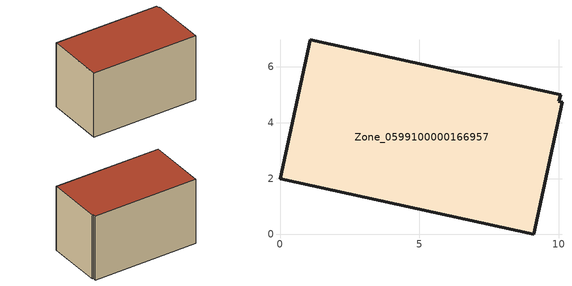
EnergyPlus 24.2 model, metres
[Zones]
Zone_0599100000166957
 floor ground (C_G): 0,2 1.08,6.98 10.06,5 10,4.76 10.11,4.74 9.09,0 z0
 wall outside (C_F): 1.08,6.98 0,2 9.09,0 10.11,4.74 10,4.76 10.06,5 1.08,6.98 z0:5.75
 roof outside (C_R): 0,2 9.09,0 10.11,4.74 10,4.76 10.06,5 1.08,6.98 z5.75
[BUILDING]
Pand.0599100000166957: North Axis=0; Terrain=City; Loads Convergence Tolerance Value=0.04; Temperature Convergence Tolerance Value=0.4; Solar Distribution=FullExterior; Maximum Number of Warmup Days=25; Minimum Number of Warmup Days=1
[Site:Location]
Rotterdam.The.Hague.AP_ZH_NLD Design_Conditions: Latitude=51.96; Longitude=4.45; Time Zone=1; Elevation=-4.5
[SITE:GROUNDTEMPERATURE:BUILDINGSURFACE]
18, 18, 18, 18, 18, 18, 18, 18, 18, 18, 18, 18
[MATERIAL] Thermal Absorptance=0.9; Solar Absorptance=0.7; Visible Absorptance=0.7
Name | Roughness | Thickness | Conductivity | Density | Specific Heat
G.TI.1975-1991 | MediumSmooth | 0.15 | 0.288461 | 540 | 1210
F.TI.1975-1991 | Rough | 0.3 | 0.230769 | 1920 | 840
R.TI.1975-1991 | MediumRough | 0.2 | 0.153846 | 1500 | 1000
[CONSTRUCTION]
C_G: G.TI.1975-1991
C_F: F.TI.1975-1991
C_R: R.TI.1975-1991
[ZONE]
Zone_0599100000166957: Type=1; Multiplier=1; Ceiling Height=Autocalculate; Volume=Autocalculate; Floor Area=autocalculate; Part of Total Floor Area=Yes
[ZONEINFILTRATION:DESIGNFLOWRATE]
Infil_Zone_0599100000166957: Zone or ZoneList or Space or SpaceList=Zone_0599100000166957; Schedule=AlwaysOn; Design Flow Rate Calculation Method=Flow/Area; Flow Rate per Floor Area=0.003; Constant Term Coefficient=1; Temperature Term Coefficient=0; Velocity Term Coefficient=0; Velocity Squared Term Coefficient=0
[HVACTEMPLATE:ZONE:IDEALLOADSAIRSYSTEM]
Zone_0599100000166957: Maximum Heating Supply Air Temperature=50; Minimum Cooling Supply Air Temperature=13; Maximum Heating Supply Air Humidity Ratio=0.0156; Minimum Cooling Supply Air Humidity Ratio=0.0077; Heating Limit=NoLimit; Cooling Limit=NoLimit; Dehumidification Control Type=ConstantSensibleHeatRatio; Cooling Sensible Heat Ratio=0.7; Dehumidification Setpoint=60; Humidification Control Type=None; Humidification Setpoint=30; Outdoor Air Method=None; Outdoor Air Flow Rate per Person=0.00944; Outdoor Air Flow Rate per Zone Floor Area=0; Outdoor Air Flow Rate per Zone=0; Demand Controlled Ventilation Type=None; Outdoor Air Economizer Type=NoEconomizer; Heat Recovery Type=None; Sensible Heat Recovery Effectiveness=0.7; Latent Heat Recovery Effectiveness=0.65
[ZONECONTROL:THERMOSTAT]
ThermostatControl_Zone_0599100000166957: Zone or ZoneList=Zone_0599100000166957; Control Type Schedule=DualSetpointControlType; Control 1=Thermostat_Zone_0599100000166957; Temperature Difference Between Cutout And Setpoint=0
[THERMOSTATSETPOINT:DUALSETPOINT]
Thermostat_Zone_0599100000166957: Heating Setpoint Temperature Schedule=HeatingSetpoint_Zone_0599100000166957; Cooling Setpoint Temperature Schedule=CoolingSetpoint_Zone_0599100000166957
[SCHEDULE:COMPACT]
HeatingSetpoint_Zone_0599100000166957: Through: 12/31, For: AllDays, Until: 24:00, 21
CoolingSetpoint_Zone_0599100000166957: Through: 12/31, For: AllDays, Until: 24:00, 24
DualSetpointControlType: Through: 12/31, For: AllDays, Until: 24:00, 4
AlwaysOn: Through: 12/31, For: AllDays, Until: 24:00, 1
